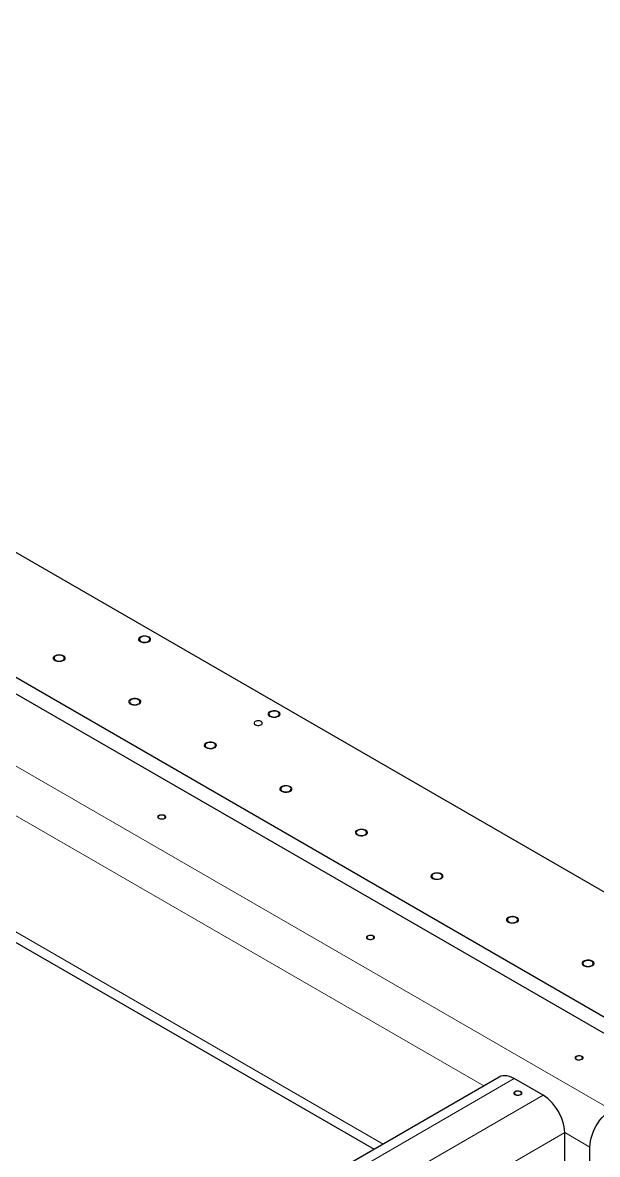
# Model space of a CAD drawing. Header units: millimetres. Extents: x 30 to 8380, y 30 to 5898.
# Drawn here: x 1997 to 2279, y 4710 to 5266 of the extents above; entities that cross this region are included whole.
import ezdxf

# ---------------------------------------------------------------- set-up
doc = ezdxf.new("R2010")
doc.units = ezdxf.units.MM
doc.header["$LTSCALE"] = 10

msp = doc.modelspace()

# ---------------------------------------------------------------- linework, layer by layer
at = {"color": 7, "linetype": 'Continuous', "lineweight": 25}
for p, q in [((2363.0909377, 4792.1163004), (750.8874766, 5722.8215478)), ((697.854468, 5692.2062436), (2310.0579291, 4761.5009962)), ((697.854468, 5684.0408355), (2310.0579291, 4753.335588)), ((1954.844514, 4836.156167), (2169.7387877, 4712.1003434)), ((2231.1407537, 4747.5469439), (1997.795516, 4612.8396055)), ((2252.7822799, 4738.640242), (2238.6401442, 4746.8043232)), ((2263.3888816, 4663.1112122), (2263.3888816, 4720.269069)), ((2275.7632503, 4655.9676412), (2275.7632503, 4713.125498))]:
    msp.add_line(p, q, dxfattribs=at)
at = {"color": 8, "linetype": 'Continuous', "lineweight": 18}
for p, q in [((667.0953231, 5666.2839591), (2286.369852, 4731.4966711)), ((1955.7974318, 4897.8378333), (2223.6389251, 4743.2162304)), ((1955.7974318, 4840.6799765), (2174.1334051, 4714.637302)), ((2142.8276926, 4691.4929722), (2238.6401442, 4746.8043232)), ((2156.9698282, 4683.328891), (2252.7822799, 4738.640242)), ((2034.4382612, 4588.0986892), (2263.3888816, 4720.269069)), ((2263.3888816, 4720.269069), (2275.7632503, 4713.125498))]:
    msp.add_line(p, q, dxfattribs=at)
at = {"color": 7, "linetype": 'Continuous', "lineweight": 25, "flags": 128}
for points in [[(2055.1459345, 4961.6842652), (2055.6992758, 4961.4420284), (2056.3453075, 4961.2949575), (2057.0361166, 4961.2539601), (2057.7204689, 4961.3220767), (2058.3476091, 4961.4942555), (2058.871025, 4961.7577267), (2059.2518974, 4962.09295), (2059.4619786, 4962.4750632), (2059.4856879, 4962.8757269), (2059.3212668, 4963.2652256), (2058.9809098, 4963.614672), (2058.4898596, 4963.8981493), (2057.8845351, 4964.0946332), (2057.2098304, 4964.1895515), (2056.5157853, 4964.1758644), (2055.853874, 4964.0545871), (2055.2731874, 4963.8347142), (2054.8167924, 4963.5325526), (2054.5185377, 4963.1705123), (2054.4005434, 4962.7754441), (2054.4715607, 4962.3766485), (2054.7263226, 4962.0037023), (2055.1459345, 4961.6842652)], [(2013.2145024, 4952.4180331), (2013.7678436, 4952.1757963), (2014.4138754, 4952.0287254), (2015.1046845, 4951.987728), (2015.7890368, 4952.0558446), (2016.416177, 4952.2280234), (2016.9395929, 4952.4914947), (2017.3204653, 4952.8267179), (2017.5305465, 4953.2088312), (2017.5542558, 4953.6094948), (2017.3898347, 4953.9989936), (2017.0494777, 4954.34844), (2016.5584275, 4954.6319172), (2015.9531029, 4954.8284012), (2015.2783983, 4954.9233194), (2014.5843532, 4954.9096323), (2013.9224419, 4954.788355), (2013.3417553, 4954.5684821), (2012.8853603, 4954.2663205), (2012.5871055, 4953.9042802), (2012.4691113, 4953.509212), (2012.5401286, 4953.1104164), (2012.7948905, 4952.7374702), (2013.2145024, 4952.4180331)], [(2050.3376084, 4930.9873202), (2050.8909496, 4930.7450834), (2051.5369814, 4930.5980125), (2052.2277905, 4930.557015), (2052.9121428, 4930.6251317), (2053.539283, 4930.7973105), (2054.0626989, 4931.0607817), (2054.4435713, 4931.396005), (2054.6536525, 4931.7781182), (2054.6773618, 4932.1787819), (2054.5129407, 4932.5682806), (2054.1725837, 4932.917727), (2053.6815335, 4933.2012043), (2053.076209, 4933.3976882), (2052.4015043, 4933.4926065), (2051.7074592, 4933.4789194), (2051.0455479, 4933.3576421), (2050.4648613, 4933.1377692), (2050.0084663, 4932.8356076), (2049.7102115, 4932.4735673), (2049.5922173, 4932.0784991), (2049.6632346, 4931.6797035), (2049.9179965, 4931.3067573), (2050.3376084, 4930.9873202)], [(2111.396279, 4920.6801678), (2111.8759553, 4920.475798), (2112.4386693, 4920.3621288), (2113.0344215, 4920.3492602), (2113.6102766, 4920.4383356), (2114.1150674, 4920.6214404), (2114.5039409, 4920.8823047), (2114.7423442, 4921.1977498), (2114.8090939, 4921.5397468), (2114.6982592, 4921.877908), (2114.4196881, 4922.1821861), (2113.9981329, 4922.4255447), (2113.4710507, 4922.5863604), (2112.8852749, 4922.6503439), (2112.2928544, 4922.6118101), (2111.7464284, 4922.4741828), (2111.2945491, 4922.2496909), (2110.977368, 4921.9582814), (2110.8230681, 4921.6258473), (2110.8453596, 4921.2819269), (2111.0422617, 4920.957079), (2111.396279, 4920.6801678)], [(2118.7855448, 4924.9459002), (2119.3388861, 4924.7036634), (2119.9849178, 4924.5565925), (2120.675727, 4924.515595), (2121.3600792, 4924.5837117), (2121.9872194, 4924.7558904), (2122.5106353, 4925.0193617), (2122.8915077, 4925.3545849), (2123.1015889, 4925.7366982), (2123.1252982, 4926.1373619), (2122.9608772, 4926.5268606), (2122.6205202, 4926.876307), (2122.1294699, 4927.1597843), (2121.5241454, 4927.3562682), (2120.8494407, 4927.4511864), (2120.1553956, 4927.4374994), (2119.4934843, 4927.3162221), (2118.9127977, 4927.0963491), (2118.4564027, 4926.7941875), (2118.158148, 4926.4321472), (2118.0401537, 4926.0370791), (2118.111171, 4925.6382835), (2118.3659329, 4925.2653373), (2118.7855448, 4924.9459002)], [(2087.4607144, 4909.5566072), (2088.0140557, 4909.3143704), (2088.6600874, 4909.1672995), (2089.3508965, 4909.1263021), (2090.0352488, 4909.1944187), (2090.662389, 4909.3665975), (2091.1858049, 4909.6300688), (2091.5666773, 4909.965292), (2091.7767585, 4910.3474053), (2091.8004678, 4910.748069), (2091.6360467, 4911.1375677), (2091.2956897, 4911.4870141), (2090.8046395, 4911.7704914), (2090.199315, 4911.9669753), (2089.5246103, 4912.0618935), (2088.8305652, 4912.0482064), (2088.1686539, 4911.9269292), (2087.5879673, 4911.7070562), (2087.1315723, 4911.4048946), (2086.8333176, 4911.0428543), (2086.7153233, 4910.6477862), (2086.7863406, 4910.2489906), (2087.0411025, 4909.8760443), (2087.4607144, 4909.5566072)], [(2124.5838204, 4888.1258943), (2125.1371617, 4887.8836575), (2125.7831935, 4887.7365866), (2126.4740026, 4887.6955892), (2127.1583548, 4887.7637058), (2127.785495, 4887.9358846), (2128.3089109, 4888.1993559), (2128.6897833, 4888.5345791), (2128.8998645, 4888.9166924), (2128.9235738, 4889.317356), (2128.7591528, 4889.7068548), (2128.4187958, 4890.0563012), (2127.9277455, 4890.3397784), (2127.322421, 4890.5362624), (2126.6477163, 4890.6311806), (2125.9536712, 4890.6174935), (2125.2917599, 4890.4962162), (2124.7110733, 4890.2763433), (2124.2546783, 4889.9741817), (2123.9564236, 4889.6121414), (2123.8384293, 4889.2170732), (2123.9094466, 4888.8182776), (2124.1642085, 4888.4453314), (2124.5838204, 4888.1258943)], [(2064.1969013, 4874.6946539), (2064.6523486, 4874.5069296), (2065.1887054, 4874.4147482), (2065.7478489, 4874.4280987), (2066.2691874, 4874.5455346), (2066.6962258, 4874.7543297), (2066.9826877, 4875.031858), (2067.0975306, 4875.3480449), (2067.0283096, 4875.6686266), (2066.7825257, 4875.9588632), (2066.3868134, 4876.187303), (2065.8840544, 4876.3291911), (2065.3287304, 4876.3691515), (2064.7810193, 4876.3028541), (2064.3002741, 4876.1374832), (2063.9385911, 4875.8909592), (2063.7351642, 4875.5899969), (2063.7120379, 4875.2672102), (2063.8717182, 4874.957578), (2064.1969013, 4874.6946539)], [(2161.7069264, 4866.6951814), (2162.2602677, 4866.4529446), (2162.9062995, 4866.3058737), (2163.5971086, 4866.2648762), (2164.2814608, 4866.3329929), (2164.908601, 4866.5051717), (2165.432017, 4866.7686429), (2165.8128893, 4867.1038662), (2166.0229705, 4867.4859794), (2166.0466798, 4867.8866431), (2165.8822588, 4868.2761418), (2165.5419018, 4868.6255882), (2165.0508515, 4868.9090655), (2164.445527, 4869.1055494), (2163.7708223, 4869.2004677), (2163.0767773, 4869.1867806), (2162.414866, 4869.0655033), (2161.8341794, 4868.8456304), (2161.3777843, 4868.5434688), (2161.0795296, 4868.1814284), (2160.9615353, 4867.7863603), (2161.0325527, 4867.3875647), (2161.2873145, 4867.0146185), (2161.7069264, 4866.6951814)], [(2198.8300325, 4845.2644684), (2199.3833737, 4845.0222316), (2200.0294055, 4844.8751607), (2200.7202146, 4844.8341633), (2201.4045669, 4844.9022799), (2202.031707, 4845.0744587), (2202.555123, 4845.33793), (2202.9359953, 4845.6731532), (2203.1460765, 4846.0552665), (2203.1697858, 4846.4559302), (2203.0053648, 4846.8454289), (2202.6650078, 4847.1948753), (2202.1739575, 4847.4783526), (2201.568633, 4847.6748365), (2200.8939283, 4847.7697547), (2200.1998833, 4847.7560676), (2199.537972, 4847.6347903), (2198.9572854, 4847.4149174), (2198.5008903, 4847.1127558), (2198.2026356, 4846.7507155), (2198.0846413, 4846.3556474), (2198.1556587, 4845.9568517), (2198.4104206, 4845.5839055), (2198.8300325, 4845.2644684)], [(2235.9531385, 4823.8337555), (2236.5064797, 4823.5915187), (2237.1525115, 4823.4444478), (2237.8433206, 4823.4034504), (2238.5276729, 4823.471567), (2239.154813, 4823.6437458), (2239.678229, 4823.907217), (2240.0591013, 4824.2424403), (2240.2691825, 4824.6245535), (2240.2928918, 4825.0252172), (2240.1284708, 4825.4147159), (2239.7881138, 4825.7641624), (2239.2970636, 4826.0476396), (2238.691739, 4826.2441235), (2238.0170343, 4826.3390418), (2237.3229893, 4826.3253547), (2236.661078, 4826.2040774), (2236.0803914, 4825.9842045), (2235.6239963, 4825.6820429), (2235.3257416, 4825.3200026), (2235.2077474, 4824.9249344), (2235.2787647, 4824.5261388), (2235.5335266, 4824.1531926), (2235.9531385, 4823.8337555)], [(2166.7273846, 4815.5050658), (2167.1828319, 4815.3173415), (2167.7191886, 4815.22516), (2168.2783322, 4815.2385106), (2168.7996707, 4815.3559465), (2169.226709, 4815.5647416), (2169.513171, 4815.8422699), (2169.6280139, 4816.1584568), (2169.5587928, 4816.4790385), (2169.3130089, 4816.7692751), (2168.9172967, 4816.9977149), (2168.4145377, 4817.139603), (2167.8592137, 4817.1795634), (2167.3115026, 4817.113266), (2166.8307574, 4816.9478951), (2166.4690744, 4816.7013711), (2166.2656475, 4816.4004088), (2166.2425211, 4816.0776221), (2166.4022015, 4815.7679899), (2166.7273846, 4815.5050658)], [(2273.0762445, 4802.4030426), (2273.6295857, 4802.1608058), (2274.2756175, 4802.0137349), (2274.9664266, 4801.9727374), (2275.6507789, 4802.0408541), (2276.277919, 4802.2130329), (2276.801335, 4802.4765041), (2277.1822073, 4802.8117274), (2277.3922885, 4803.1938406), (2277.4159978, 4803.5945043), (2277.2515768, 4803.984003), (2276.9112198, 4804.3334494), (2276.4201696, 4804.6169267), (2275.814845, 4804.8134106), (2275.1401404, 4804.9083289), (2274.4460953, 4804.8946418), (2273.784184, 4804.7733645), (2273.2034974, 4804.5534915), (2272.7471024, 4804.25133), (2272.4488476, 4803.8892896), (2272.3308534, 4803.4942215), (2272.4018707, 4803.0954259), (2272.6566326, 4802.7224797), (2273.0762445, 4802.4030426)], [(2269.2578679, 4756.3154777), (2269.7133152, 4756.1277534), (2270.2496719, 4756.0355719), (2270.8088155, 4756.0489225), (2271.330154, 4756.1663584), (2271.7571923, 4756.3751535), (2272.0436542, 4756.6526818), (2272.1584972, 4756.9688687), (2272.0892761, 4757.2894504), (2271.8434922, 4757.579687), (2271.44778, 4757.8081268), (2270.945021, 4757.9500148), (2270.3896969, 4757.9899753), (2269.8419858, 4757.9236779), (2269.3612407, 4757.7583069), (2268.9995577, 4757.511783), (2268.7961308, 4757.2108207), (2268.7730044, 4756.8880339), (2268.9326847, 4756.5784018), (2269.2578679, 4756.3154777)], [(2238.6401442, 4746.8043232), (2237.4525816, 4747.4128749), (2236.2799533, 4747.8597466), (2235.1370058, 4748.1393187), (2234.0381122, 4748.2480753), (2232.9970919, 4748.1846487), (2232.0270362, 4747.9498367), (2231.1407537, 4747.5469439)], [(2239.2058297, 4738.9668053), (2239.661277, 4738.779081), (2240.1976337, 4738.6868996), (2240.7567773, 4738.7002501), (2241.2781158, 4738.817686), (2241.7051541, 4739.0264811), (2241.991616, 4739.3040094), (2242.106459, 4739.6201963), (2242.0372379, 4739.940778), (2241.791454, 4740.2310146), (2241.3957418, 4740.4594544), (2240.8929828, 4740.6013425), (2240.3376587, 4740.6413029), (2239.7899476, 4740.5750055), (2239.3092025, 4740.4096346), (2238.9475195, 4740.1631106), (2238.7440926, 4739.8621483), (2238.7209662, 4739.5393616), (2238.8806465, 4739.2297294), (2239.2058297, 4738.9668053)], [(2263.3888816, 4720.269069), (2263.3221895, 4721.678923), (2263.1229519, 4723.1480483), (2262.7936744, 4724.6579698), (2262.3384978, 4726.1896994), (2261.7631462, 4727.7239746), (2261.074855, 4729.2415012), (2260.2822799, 4730.7231952), (2259.3953879, 4732.1504236), (2258.4253322, 4733.5052381), (2257.3843119, 4734.7706011), (2256.2854183, 4735.9306), (2255.1424708, 4736.9706471), (2253.9698425, 4737.8776632), (2252.7822799, 4738.640242)], [(2275.7632503, 4713.125498), (2275.8299423, 4714.535352), (2276.0291799, 4716.0044773), (2276.3584574, 4717.5143988), (2276.813634, 4719.0461284), (2277.3889856, 4720.5804036), (2278.0772768, 4722.0979302), (2278.869852, 4723.5796242), (2279.756744, 4725.0068526), (2280.7267996, 4726.3616671), (2281.76782, 4727.6270301), (2282.8667135, 4728.787029), (2284.0096611, 4729.8270761), (2285.1822894, 4730.7340922), (2286.369852, 4731.4966711)]]:
    msp.add_lwpolyline(points, dxfattribs=at)
at = {"color": 7, "linetype": 'Continuous', "lineweight": 18}
for points, knots in [([(2059.0698719, 4961.5005734), (2058.4761811, 4961.2344981), (2057.7860301, 4961.0620883), (2057.0432891, 4960.994177), (2056.2946271, 4961.0350313), (2055.5870853, 4961.1820842), (2054.9651212, 4961.4260958), (2054.4678151, 4961.751734), (2054.1264145, 4962.1385378), (2053.9623709, 4962.5622028), (2053.9859918, 4962.9961086), (2054.1957929, 4963.4129913), (2054.5785918, 4963.7866567), (2055.1103357, 4964.0936259), (2055.7576131, 4964.3146109), (2056.4797534, 4964.4357266), (2057.2313818, 4964.4493626), (2057.9652706, 4964.3546622), (2058.6353069, 4964.1575759), (2059.19939, 4963.8704872), (2059.6220764, 4963.5114349), (2059.8768071, 4963.1029798), (2059.9475765, 4962.6707864), (2059.8299379, 4962.2420111), (2059.5312829, 4961.8435955), (2059.0703772, 4961.5005734), (2059.2351269, 4961.6106465), (2059.0703772, 4961.5005734)], [0, 0, 0, 0, 0.0399796166, 0.0799804659, 0.1199813152, 0.1599821645, 0.1999830138, 0.2399838631, 0.2799847124, 0.3199855617, 0.3599864111, 0.3999872604, 0.4399881097, 0.479988959, 0.5199898083, 0.5599906576, 0.5999915069, 0.6399923562, 0.6799932055, 0.7199940548, 0.7599949041, 0.7999957535, 0.8399966028, 0.8799974521, 0.9199983014, 0.9599991507, 1, 1, 1, 1]), ([(2017.1380043, 4952.2343413), (2016.5447489, 4951.9682661), (2015.854598, 4951.7958562), (2015.111857, 4951.7279449), (2014.363195, 4951.7687992), (2013.6556532, 4951.9158521), (2013.0336891, 4952.1598637), (2012.536383, 4952.485502), (2012.1949824, 4952.8723057), (2012.0309388, 4953.2959707), (2012.0545597, 4953.7298765), (2012.2643608, 4954.1467593), (2012.6471597, 4954.5204246), (2013.1789035, 4954.8273938), (2013.826181, 4955.0483789), (2014.5483213, 4955.1694945), (2015.2999496, 4955.1831305), (2016.0338385, 4955.0884302), (2016.7038748, 4954.8913438), (2017.2679579, 4954.6042551), (2017.6906443, 4954.2452029), (2017.945375, 4953.8367477), (2018.0161444, 4953.4045543), (2017.8985057, 4952.975779), (2017.5998508, 4952.5773634), (2017.138945, 4952.2343413), (2017.3036948, 4952.3444144), (2017.138945, 4952.2343413)], [0, 0, 0, 0, 0.0399620528, 0.079963634, 0.1199652151, 0.1599667962, 0.1999683774, 0.2399699585, 0.2799715396, 0.3199731208, 0.3599747019, 0.399976283, 0.4399778642, 0.4799794453, 0.5199810264, 0.5599826076, 0.5999841887, 0.6399857698, 0.6799873509, 0.7199889321, 0.7599905132, 0.7999920943, 0.8399936755, 0.8799952566, 0.9199968377, 0.9599984189, 1, 1, 1, 1]), ([(2054.2609692, 4930.8036284), (2053.6678549, 4930.5375531), (2052.977704, 4930.3651433), (2052.234963, 4930.297232), (2051.486301, 4930.3380863), (2050.7787592, 4930.4851392), (2050.1567951, 4930.7291508), (2049.659489, 4931.054789), (2049.3180884, 4931.4415928), (2049.1540448, 4931.8652578), (2049.1776657, 4932.2991636), (2049.3874668, 4932.7160463), (2049.7702657, 4933.0897117), (2050.3020095, 4933.3966809), (2050.949287, 4933.6176659), (2051.6714273, 4933.7387816), (2052.4230556, 4933.7524176), (2053.1569445, 4933.6577172), (2053.8269808, 4933.4606309), (2054.3910639, 4933.1735422), (2054.8137503, 4932.8144899), (2055.068481, 4932.4060348), (2055.1392504, 4931.9738414), (2055.0216118, 4931.5450661), (2054.7229568, 4931.1466505), (2054.262051, 4930.8036284), (2054.4268008, 4930.9137015), (2054.262051, 4930.8036284)], [0, 0, 0, 0, 0.0399563607, 0.079958179, 0.1199599973, 0.1599618156, 0.1999636339, 0.2399654522, 0.2799672705, 0.3199690888, 0.3599709071, 0.3999727254, 0.4399745437, 0.479976362, 0.5199781804, 0.5599799987, 0.599981817, 0.6399836353, 0.6799854536, 0.7199872719, 0.7599890902, 0.7999909085, 0.8399927268, 0.8799945451, 0.9199963634, 0.9599981817, 1, 1, 1, 1]), ([(2122.7097511, 4924.7622083), (2122.1157914, 4924.4961331), (2121.4256404, 4924.3237233), (2120.6828994, 4924.2558119), (2119.9342374, 4924.2966662), (2119.2266956, 4924.4437191), (2118.6047315, 4924.6877308), (2118.1074254, 4925.013369), (2117.7660248, 4925.4001728), (2117.6019812, 4925.8238378), (2117.6256021, 4926.2577436), (2117.8354032, 4926.6746263), (2118.2182021, 4927.0482916), (2118.749946, 4927.3552608), (2119.3972234, 4927.5762459), (2120.1193637, 4927.6973615), (2120.8709921, 4927.7109976), (2121.6048809, 4927.6162972), (2122.2749173, 4927.4192109), (2122.8390003, 4927.1321221), (2123.2616867, 4926.7730699), (2123.5164174, 4926.3646147), (2123.5871868, 4925.9324214), (2123.4695482, 4925.5036461), (2123.1708932, 4925.1052304), (2122.7099875, 4924.7622083), (2122.8747372, 4924.8722815), (2122.7099875, 4924.7622083)], [0, 0, 0, 0, 0.0399904649, 0.0799908622, 0.1199912595, 0.1599916567, 0.199992054, 0.2399924513, 0.2799928486, 0.3199932459, 0.3599936432, 0.3999940405, 0.4399944378, 0.4799948351, 0.5199952324, 0.5599956297, 0.599996027, 0.6399964243, 0.6799968216, 0.7199972189, 0.7599976162, 0.7999980135, 0.8399984108, 0.8799988081, 0.9199992054, 0.9599996027, 1, 1, 1, 1]), ([(2091.3851261, 4909.3729154), (2090.790961, 4909.1068402), (2090.10081, 4908.9344304), (2089.358069, 4908.866519), (2088.609407, 4908.9073733), (2087.9018652, 4909.0544262), (2087.2799011, 4909.2984379), (2086.782595, 4909.6240761), (2086.4411944, 4910.0108799), (2086.2771508, 4910.4345449), (2086.3007717, 4910.8684507), (2086.5105728, 4911.2853334), (2086.8933717, 4911.6589987), (2087.4251156, 4911.9659679), (2088.072393, 4912.186953), (2088.7945333, 4912.3080686), (2089.5461617, 4912.3217047), (2090.2800505, 4912.2270043), (2090.9500868, 4912.0299179), (2091.5141699, 4911.7428292), (2091.9368563, 4911.383777), (2092.191587, 4910.9753218), (2092.2623564, 4910.5431285), (2092.1447178, 4910.1143532), (2091.8460628, 4909.7159375), (2091.3851571, 4909.3729154), (2091.5499068, 4909.4829886), (2091.3851571, 4909.3729154)], [0, 0, 0, 0, 0.0399987515, 0.0799988035, 0.1199988555, 0.1599989075, 0.1999989595, 0.2399990116, 0.2799990636, 0.3199991156, 0.3599991676, 0.3999992197, 0.4399992717, 0.4799993237, 0.5199993757, 0.5599994278, 0.5999994798, 0.6399995318, 0.6799995838, 0.7199996358, 0.7599996879, 0.7999997399, 0.8399997919, 0.8799998439, 0.919999896, 0.959999948, 1, 1, 1, 1]), ([(2128.508091, 4887.9422025), (2127.914067, 4887.6761273), (2127.223916, 4887.5037174), (2126.481175, 4887.4358061), (2125.732513, 4887.4766604), (2125.0249712, 4887.6237133), (2124.4030071, 4887.8677249), (2123.905701, 4888.1933632), (2123.5643004, 4888.5801669), (2123.4002568, 4889.0038319), (2123.4238777, 4889.4377377), (2123.6336788, 4889.8546204), (2124.0164777, 4890.2282858), (2124.5482216, 4890.535255), (2125.1954991, 4890.7562401), (2125.9176393, 4890.8773557), (2126.6692677, 4890.8909917), (2127.4031565, 4890.7962914), (2128.0731929, 4890.599205), (2128.6372759, 4890.3121163), (2129.0599623, 4889.9530641), (2129.314693, 4889.5446089), (2129.3854624, 4889.1124155), (2129.2678238, 4888.6836402), (2128.9691688, 4888.2852246), (2128.5082631, 4887.9422025), (2128.6730128, 4888.0522756), (2128.5082631, 4887.9422025)], [0, 0, 0, 0, 0.0399930565, 0.0799933458, 0.1199936351, 0.1599939244, 0.1999942137, 0.239994503, 0.2799947924, 0.3199950817, 0.359995371, 0.3999956603, 0.4399959496, 0.4799962389, 0.5199965282, 0.5599968175, 0.5999971069, 0.6399973962, 0.6799976855, 0.7199979748, 0.7599982641, 0.7999985534, 0.8399988427, 0.8799991321, 0.9199994214, 0.9599997107, 1, 1, 1, 1]), ([(2066.8125153, 4874.5721927), (2066.3335201, 4874.3678229), (2065.7708061, 4874.2541537), (2065.1750539, 4874.2412851), (2064.5991988, 4874.3303605), (2064.094408, 4874.5134652), (2063.7055345, 4874.7743296), (2063.4671312, 4875.0897747), (2063.4003814, 4875.4317717), (2063.5112162, 4875.7699329), (2063.7897873, 4876.074211), (2064.2113425, 4876.3175696), (2064.7384247, 4876.4783853), (2065.3242005, 4876.5423688), (2065.9166209, 4876.503835), (2066.463047, 4876.3662077), (2066.9149263, 4876.1417158), (2067.2321074, 4875.8503063), (2067.3864073, 4875.5178722), (2067.3641158, 4875.1739518), (2067.1672136, 4874.8491039), (2066.8131964, 4874.5721927), (2066.9419607, 4874.6606971), (2066.8131964, 4874.5721927)], [0, 0, 0, 0, 0.0475773649, 0.0951984967, 0.1428196284, 0.1904407602, 0.2380618919, 0.2856830237, 0.3333041554, 0.3809252872, 0.428546419, 0.4761675507, 0.5237886825, 0.5714098142, 0.619030946, 0.6666520777, 0.7142732095, 0.7618943412, 0.809515473, 0.8571366047, 0.9047577365, 0.9523788682, 1, 1, 1, 1]), ([(2165.6310558, 4866.5114895), (2165.037173, 4866.2454143), (2164.3470221, 4866.0730045), (2163.604281, 4866.0050932), (2162.855619, 4866.0459475), (2162.1480772, 4866.1930004), (2161.5261131, 4866.437012), (2161.028807, 4866.7626502), (2160.6874064, 4867.149454), (2160.5233628, 4867.573119), (2160.5469837, 4868.0070248), (2160.7567849, 4868.4239075), (2161.1395837, 4868.7975728), (2161.6713276, 4869.1045421), (2162.3186051, 4869.3255271), (2163.0407453, 4869.4466427), (2163.7923737, 4869.4602788), (2164.5262625, 4869.3655784), (2165.1962989, 4869.1684921), (2165.7603819, 4868.8814034), (2166.1830683, 4868.5223511), (2166.437799, 4868.113896), (2166.5085684, 4867.6817026), (2166.3909298, 4867.2529273), (2166.0922748, 4866.8545117), (2165.6313691, 4866.5114895), (2165.7961188, 4866.6215627), (2165.6313691, 4866.5114895)], [0, 0, 0, 0, 0.0399873619, 0.0799878885, 0.1199884151, 0.1599889417, 0.1999894683, 0.2399899949, 0.2799905214, 0.319991048, 0.3599915746, 0.3999921012, 0.4399926278, 0.4799931544, 0.519993681, 0.5599942075, 0.5999947341, 0.6399952607, 0.6799957873, 0.7199963139, 0.7599968405, 0.7999973671, 0.8399978937, 0.8799984202, 0.9199989468, 0.9599994734, 1, 1, 1, 1]), ([(2202.7540207, 4845.0807766), (2202.160279, 4844.8147014), (2201.4701281, 4844.6422915), (2200.727387, 4844.5743802), (2199.978725, 4844.6152345), (2199.2711833, 4844.7622874), (2198.6492192, 4845.0062991), (2198.151913, 4845.3319373), (2197.8105124, 4845.7187411), (2197.6464689, 4846.1424061), (2197.6700897, 4846.5763119), (2197.8798909, 4846.9931946), (2198.2626897, 4847.3668599), (2198.7944336, 4847.6738291), (2199.4417111, 4847.8948142), (2200.1638514, 4848.0159298), (2200.9154797, 4848.0295658), (2201.6493685, 4847.9348655), (2202.3194049, 4847.7377791), (2202.883488, 4847.4506904), (2203.3061743, 4847.0916382), (2203.560905, 4846.683183), (2203.6316744, 4846.2509896), (2203.5140358, 4845.8222144), (2203.2153808, 4845.4237987), (2202.7544751, 4845.0807766), (2202.9192248, 4845.1908498), (2202.7544751, 4845.0807766)], [0, 0, 0, 0, 0.0399816678, 0.0799824317, 0.1199831955, 0.1599839593, 0.1999847232, 0.239985487, 0.2799862509, 0.3199870147, 0.3599877785, 0.3999885424, 0.4399893062, 0.4799900701, 0.5199908339, 0.5599915977, 0.5999923616, 0.6399931254, 0.6799938893, 0.7199946531, 0.759995417, 0.7999961808, 0.8399969446, 0.8799977085, 0.9199984723, 0.9599992362, 1, 1, 1, 1]), ([(2239.8769855, 4823.6500637), (2239.283385, 4823.3839885), (2238.5932341, 4823.2115786), (2237.850493, 4823.1436673), (2237.101831, 4823.1845216), (2236.3942893, 4823.3315745), (2235.7723252, 4823.5755861), (2235.275019, 4823.9012244), (2234.9336185, 4824.2880281), (2234.7695749, 4824.7116931), (2234.7931957, 4825.1455989), (2235.0029969, 4825.5624816), (2235.3857957, 4825.936147), (2235.9175396, 4826.2431162), (2236.5648171, 4826.4641013), (2237.2869574, 4826.5852169), (2238.0385857, 4826.5988529), (2238.7724745, 4826.5041526), (2239.4425109, 4826.3070662), (2240.006594, 4826.0199775), (2240.4292803, 4825.6609253), (2240.684011, 4825.2524701), (2240.7547804, 4824.8202767), (2240.6371418, 4824.3915014), (2240.3384868, 4823.9930858), (2239.8775811, 4823.6500637), (2240.0423308, 4823.7601368), (2239.8775811, 4823.6500637)], [0, 0, 0, 0, 0.0399759741, 0.0799769752, 0.1199779763, 0.1599789774, 0.1999799785, 0.2399809795, 0.2799819806, 0.3199829817, 0.3599839828, 0.3999849838, 0.4399859849, 0.479986986, 0.5199879871, 0.5599889882, 0.5999899892, 0.6399909903, 0.6799919914, 0.7199929925, 0.7599939935, 0.7999949946, 0.8399959957, 0.8799969968, 0.9199979978, 0.9599989989, 1, 1, 1, 1]), ([(2169.3432331, 4815.3826045), (2168.8640034, 4815.1782348), (2168.3012893, 4815.0645656), (2167.7055372, 4815.051697), (2167.1296821, 4815.1407724), (2166.6248913, 4815.3238771), (2166.2360177, 4815.5847415), (2165.9976145, 4815.9001865), (2165.9308647, 4816.2421836), (2166.0416995, 4816.5803447), (2166.3202706, 4816.8846229), (2166.7418258, 4817.1279815), (2167.268908, 4817.2887972), (2167.8546837, 4817.3527807), (2168.4471042, 4817.3142469), (2168.9935303, 4817.1766196), (2169.4454096, 4816.9521277), (2169.7625906, 4816.6607182), (2169.9168905, 4816.3282841), (2169.8945991, 4815.9843637), (2169.6976969, 4815.6595158), (2169.3436797, 4815.3826045), (2169.4724439, 4815.471109), (2169.3436797, 4815.3826045)], [0, 0, 0, 0, 0.0475917178, 0.0952121319, 0.142832546, 0.1904529601, 0.2380733742, 0.2856937883, 0.3333142025, 0.3809346166, 0.4285550307, 0.4761754448, 0.5237958589, 0.571416273, 0.6190366871, 0.6666571012, 0.7142775153, 0.7618979294, 0.8095183436, 0.8571387577, 0.9047591718, 0.9523795859, 1, 1, 1, 1]), ([(2276.9999504, 4802.2193507), (2276.406491, 4801.9532755), (2275.7163401, 4801.7808657), (2274.9735991, 4801.7129543), (2274.2249371, 4801.7538086), (2273.5173953, 4801.9008616), (2272.8954312, 4802.1448732), (2272.3981251, 4802.4705114), (2272.0567245, 4802.8573152), (2271.8926809, 4803.2809802), (2271.9163018, 4803.714886), (2272.1261029, 4804.1317687), (2272.5089017, 4804.505434), (2273.0406456, 4804.8124032), (2273.6879231, 4805.0333883), (2274.4100634, 4805.1545039), (2275.1616917, 4805.16814), (2275.8955805, 4805.0734396), (2276.5656169, 4804.8763533), (2277.1297, 4804.5892646), (2277.5523863, 4804.2302123), (2277.8071171, 4803.8217571), (2277.8778865, 4803.3895638), (2277.7602478, 4802.9607885), (2277.4615929, 4802.5623728), (2277.0006871, 4802.2193507), (2277.1654369, 4802.3294239), (2277.0006871, 4802.2193507)], [0, 0, 0, 0, 0.0399702809, 0.0799715192, 0.1199727575, 0.1599739958, 0.1999752341, 0.2399764724, 0.2799777107, 0.319978949, 0.3599801873, 0.3999814256, 0.4399826639, 0.4799839022, 0.5199851405, 0.5599863788, 0.5999876171, 0.6399888553, 0.6799900936, 0.7199913319, 0.7599925702, 0.7999938085, 0.8399950468, 0.8799962851, 0.9199975234, 0.9599987617, 1, 1, 1, 1]), ([(2271.873951, 4756.1930164), (2271.3944867, 4755.9886466), (2270.8317726, 4755.8749774), (2270.2360204, 4755.8621089), (2269.6601653, 4755.9511843), (2269.1553746, 4756.134289), (2268.766501, 4756.3951534), (2268.5280977, 4756.7105984), (2268.461348, 4757.0525955), (2268.5721827, 4757.3907566), (2268.8507538, 4757.6950347), (2269.272309, 4757.9383934), (2269.7993913, 4758.099209), (2270.385167, 4758.1631926), (2270.9775875, 4758.1246588), (2271.5240135, 4757.9870315), (2271.9758928, 4757.7625396), (2272.2930739, 4757.4711301), (2272.4473738, 4757.138696), (2272.4250823, 4756.7947756), (2272.2281802, 4756.4699277), (2271.874163, 4756.1930164), (2272.0029272, 4756.2815209), (2271.874163, 4756.1930164)], [0, 0, 0, 0, 0.0476060727, 0.0952257691, 0.1428454654, 0.1904651618, 0.2380848582, 0.2857045545, 0.3333242509, 0.3809439473, 0.4285636436, 0.47618334, 0.5238030364, 0.5714227327, 0.6190424291, 0.6666621254, 0.7142818218, 0.7619015182, 0.8095212145, 0.8571409109, 0.9047606073, 0.9523803036, 1, 1, 1, 1]), ([(2241.8212891, 4738.8443441), (2241.3424484, 4738.6399743), (2240.7797344, 4738.5263051), (2240.1839822, 4738.5134365), (2239.6081271, 4738.6025119), (2239.1033364, 4738.7856167), (2238.7144628, 4739.046481), (2238.4760595, 4739.3619261), (2238.4093098, 4739.7039231), (2238.5201445, 4740.0420843), (2238.7987156, 4740.3463624), (2239.2202708, 4740.589721), (2239.7473531, 4740.7505367), (2240.3331288, 4740.8145202), (2240.9255493, 4740.7759864), (2241.4719753, 4740.6383591), (2241.9238546, 4740.4138672), (2242.2410357, 4740.1224577), (2242.3953356, 4739.7900236), (2242.3730441, 4739.4461032), (2242.176142, 4739.1212553), (2241.8221248, 4738.8443441), (2241.950889, 4738.9328485), (2241.8221248, 4738.8443441)], [0, 0, 0, 0, 0.0475679104, 0.0951895148, 0.1428111193, 0.1904327238, 0.2380543283, 0.2856759328, 0.3332975373, 0.3809191417, 0.4285407462, 0.4761623507, 0.5237839552, 0.5714055597, 0.6190271641, 0.6666487686, 0.7142703731, 0.7618919776, 0.8095135821, 0.8571351866, 0.904756791, 0.9523783955, 1, 1, 1, 1])]:
    msp.add_open_spline(points, degree=3, knots=knots, dxfattribs=at)

doc.saveas('drawing.dxf')
